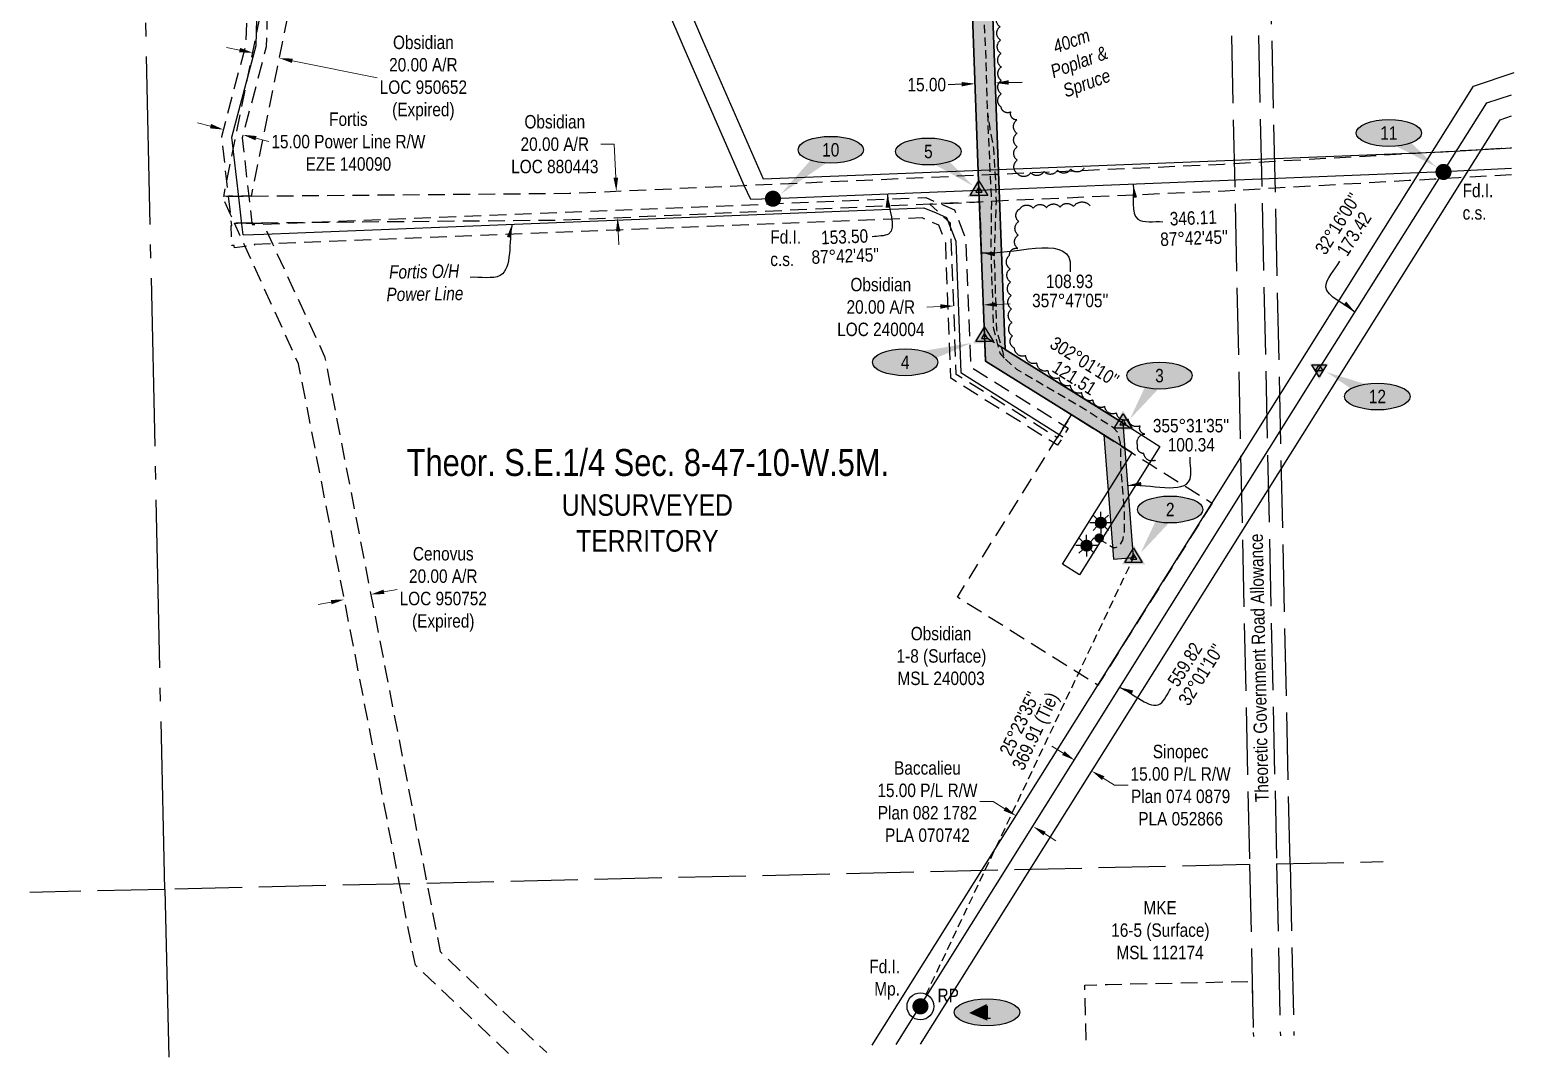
# Model space of a CAD drawing. Extents: x 604316 to 608264, y 5875125 to 5878789.
# Drawn here: x 605329 to 606434, y 5876907 to 5877675 of the extents above; entities that cross this region are included whole.
import ezdxf
from ezdxf.enums import TextEntityAlignment as Align

# ---------------------------------------------------------------- set-up
doc = ezdxf.new("R2010")
doc.units = 0
doc.header["$LTSCALE"] = 5
doc.header["$PDMODE"] = 34
doc.header["$PDSIZE"] = 0.03
for name, pattern in [('0', [1, 1, 0]), ('foc-ACCESSROAD', [3.75, 2.5, -1.25]), ('foc-FLOWLINE', [3.75, 2.5, -1.25]), ('foc-QUARTERLINE', [33, 25, -3, 2, -3]), ('foc-TIELINE', [1.875, 1.25, -0.625]), ('foc-UNSURVEYED', [12.5, 10, -2.5]), ('UG_PIPE', [1.875, 1.25, -0.625])]:
    doc.linetypes.add(name, pattern=pattern)
doc.layers.get('Defpoints').update_dxf_attribs({"color": 9})
for name, color, linetype in [('35', 37, 'Continuous'), ('AS-PIPE-UG', 44, 'UG_PIPE'), ('AS-POWER', 104, 'foc-POWER'), ('AS-SYMBOL', 7, 'Continuous'), ('C-AR', 13, 'foc-ACCESSROAD'), ('C-RW', 13, 'Continuous'), ('C-SYMBOL', 7, 'Continuous'), ('C-WS', 13, 'foc-ACCESSROAD'), ('C-WS-S', 8, 'Continuous'), ('F-AR', 190, 'foc-ACCESSROAD'), ('F-EZE', 190, 'foc-FLOWLINE'), ('F-RW', 190, 'Continuous'), ('F-WS', 190, 'foc-ACCESSROAD'), ('L-BD', 7, 'Continuous'), ('L-MON', 1, 'Continuous'), ('L-MON-T', 1, 'Continuous'), ('L-QSEC', 8, 'foc-QUARTERLINE'), ('L-ROAD-T', 7, 'Continuous'), ('L-TIE', 7, 'foc-TIELINE'), ('L-UNS-T', 3, 'Continuous'), ('L-USEC', 7, 'foc-UNSURVEYED'), ('P-ELEVATION', 7, 'Continuous'), ('P-PROPOSED', 10, 'Continuous'), ('P-PROPOSED-H', 21, 'Continuous'), ('P-STATION', 7, 'Continuous'), ('P-TXT', 4, 'Continuous'), ('T-BUSH', 110, '0'), ('T-BUSH-T', 110, 'Continuous')]:
    doc.layers.add(name, color=color, linetype=linetype)
for name, color, linetype, lineweight in [('C-AR-T', 13, 'Continuous', 9), ('C-RW-T', 13, 'Continuous', 9), ('C-WS-T', 13, 'Continuous', 9), ('F-EZE-T', 190, 'Continuous', 9), ('F-RW-T', 190, 'Continuous', 9), ('F-WS-T', 190, 'Continuous', 9)]:
    doc.layers.add(name, color=color, linetype=linetype, lineweight=lineweight)
doc.styles.add('175L', font='ARIALN.TTF', dxfattribs={"height": 20})
doc.styles.add('80', font='ARIALN.TTF', dxfattribs={"height": 10})
doc.styles.add('80CG', font='ARIALN.TTF', dxfattribs={"height": 10})
doc.styles.add('80L', font='ARIALN.TTF', dxfattribs={"height": 10})
doc.styles.add('80LS', font='ARIALNI.TTF', dxfattribs={"height": 10})
doc.styles.add('foc-LtypeFont', font='ARIALN.TTF', dxfattribs={"height": 7.35})
doc.linetypes.add('foc-POWER', pattern='A,6,-1,["P",foc-LtypeFont,S=0.2,R=0,X=-0.625,Y=-0.75],-1.24,4', length=12.24)
doc.dimstyles.new('Compass 5 000', dxfattribs={"dimscale": 5, "dimtxt": 9, "dimasz": 2, "dimexe": 0.2, "dimexo": 0.0625, "dimgap": 0.5, "dimtad": 0, "dimtih": 1, "dimtoh": 1, "dimzin": 0, "dimdsep": 46, "dimtxsty": '80CG', "dimcen": 0.1, "dimse1": 1, "dimse2": 1, "dimclrd": 256, "dimclrt": 256, "dimaunit": 1, "dimadec": 4, "dimazin": 0, "dimtfac": 0.06, "dimtofl": 0, "dimtmove": 0, "dimatfit": 1, "dimfxl": 0.2, "dimtolj": 1, "dimtzin": 0, "dimlwd": -1, "dimarcsym": 0})

# ---------------------------------------------------------------- blocks, each defined once
blk = doc.blocks.new('RISER')
h = blk.add_hatch(color=255)
h.dxf.hatch_style = 1
edge = h.paths.add_edge_path()
edge.add_arc((0, 0), 0.7, 0, 360)
blk.add_hatch(color=13).paths.add_polyline_path([(0.58, -0.15), (-0.58, -0.15, 0.774597)])
at = {"color": 13}
blk.add_line((-0.58, -0.15), (0.58, -0.15), dxfattribs=at)
blk.add_circle((0, 0), 0.6, dxfattribs=at)
blk = doc.blocks.new('fdia')
at = {"color": 255, "const_width": 1}
blk.add_lwpolyline([(-0.5, 0, 1), (0.5, 0, 1)], format="xyb", close=True, dxfattribs=at)
blk = doc.blocks.new('Fdiaa')
blk.add_blockref('fdia', (0, 0))
blk = doc.blocks.new('fdib')
at = {"color": 1, "const_width": 1.6}
blk.add_lwpolyline([(-0.4, 0, 1), (0.4, 0, 1)], format="xyb", close=True, dxfattribs=at)
at = {"color": 1}
blk.add_circle((0, 0), 0.8, dxfattribs=at)
blk = doc.blocks.new('Fdibb')
blk.add_blockref('fdib', (0, 0))
blk = doc.blocks.new('fdicc')
for name in ['Fdibb', 'Fdiaa']:
    blk.add_blockref(name, (0, 0))
blk = doc.blocks.new('FDI')
blk.add_blockref('fdicc', (0, 0))
blk = doc.blocks.new('*D562')
at = {"layer": 'C-AR-T', "transparency": 16777216}
for p, q in [((605485.1, 5877660), (605475.3, 5877662)), ((605524.3, 5877652.1), (605587.5, 5877639.3))]:
    blk.add_line(p, q, dxfattribs=at)
for points in [[(605485.4, 5877661.7), (605484.7, 5877658.4), (605494.9, 5877658.1)], [(605524.6, 5877653.7), (605524, 5877650.5), (605514.5, 5877654.1)]]:
    blk.add_solid(points, dxfattribs=at)
at = {"layer": 'Defpoints', "color": 0, "transparency": 16777216}
for p in [(605514.5, 5877654.1), (605492.1, 5877644.1), (605511.7, 5877640.2)]:
    blk.add_point(p, dxfattribs=at)
at = {"layer": 'C-AR-T', "transparency": 16777216, "insert": (605621.8, 5877639.3), "char_height": 10, "attachment_point": 5, "style": '80CG'}
blk.add_mtext('\\A1;Obsidian\\P20.00 A/R\\PLOC 950652\\P(Expired)', dxfattribs=at)
blk = doc.blocks.new('*D564')
at = {"layer": 'Defpoints', "color": 0, "transparency": 16777216}
for p in [(605481.8, 5877633.9), (605496.3, 5877630), (605487.6, 5877597)]:
    blk.add_point(p, dxfattribs=at)
at = {"layer": 'F-EZE-T', "transparency": 16777216}
for p, q in [((605463.4, 5877603.5), (605453.7, 5877606)), ((605497.2, 5877594.5), (605506.9, 5877591.9))]:
    blk.add_line(p, q, dxfattribs=at)
for points in [[(605463.8, 5877605.1), (605463, 5877601.8), (605473.1, 5877600.9)], [(605497.7, 5877596.1), (605496.8, 5877592.9), (605487.6, 5877597)]]:
    blk.add_solid(points, dxfattribs=at)
at = {"layer": 'F-EZE-T', "transparency": 16777216, "insert": (605566, 5877591.9), "char_height": 10, "attachment_point": 5, "style": '80CG'}
blk.add_mtext('\\A1;Fortis\\P15.00 Power Line R/W\\PEZE 140090', dxfattribs=at)
blk = doc.blocks.new('*D565')
at = {"layer": 'C-AR-T', "transparency": 16777216}
for p, q in [((606006.5, 5877469.2), (605996.5, 5877468.8)), ((606048.5, 5877470.8), (606058.5, 5877471.2))]:
    blk.add_line(p, q, dxfattribs=at)
for points in [[(606006.4, 5877470.9), (606006.5, 5877467.5), (606016.5, 5877469.6)], [(606048.5, 5877472.4), (606048.6, 5877469.1), (606038.6, 5877470.4)]]:
    blk.add_solid(points, dxfattribs=at)
at = {"layer": 'Defpoints', "color": 0, "transparency": 16777216}
for p in [(606016.4, 5877471.7), (606016.5, 5877469.6), (606038.5, 5877472.6)]:
    blk.add_point(p, dxfattribs=at)
at = {"layer": 'C-AR-T', "transparency": 16777216, "insert": (605962.2, 5877468.8), "char_height": 10, "attachment_point": 5, "style": '80CG'}
blk.add_mtext('\\A1;Obsidian\\P20.00 A/R\\PLOC 240004', dxfattribs=at)
blk = doc.blocks.new('*D566')
at = {"layer": 'C-AR-T', "transparency": 16777216}
for p, q in [((605763.9, 5877590), (605753.9, 5877590)), ((605765, 5877565.1), (605763.9, 5877590)), ((605766.8, 5877525.2), (605767.2, 5877515.2))]:
    blk.add_line(p, q, dxfattribs=at)
for points in [[(605766.7, 5877565.1), (605763.3, 5877565), (605765.4, 5877555.1)], [(605768.4, 5877525.2), (605765.1, 5877525.1), (605766.3, 5877535.1)]]:
    blk.add_solid(points, dxfattribs=at)
at = {"layer": 'Defpoints', "color": 0, "transparency": 16777216}
for p in [(605748.7, 5877554.3), (605765.4, 5877555.1), (605749.6, 5877534.4)]:
    blk.add_point(p, dxfattribs=at)
at = {"layer": 'C-AR-T', "transparency": 16777216, "insert": (605719.6, 5877590), "char_height": 10, "attachment_point": 5, "style": '80CG'}
blk.add_mtext('\\A1;Obsidian\\P20.00 A/R\\PLOC 880443', dxfattribs=at)
blk = doc.blocks.new('*D567')
at = {"layer": 'Defpoints', "color": 0, "transparency": 16777216}
for p in [(605564, 5877246.2), (605582.7, 5877254.9), (605583.6, 5877250)]:
    blk.add_point(p, dxfattribs=at)
at = {"layer": 'F-EZE-T', "transparency": 16777216}
for p, q in [((605592.5, 5877256.8), (605602.3, 5877258.7)), ((605553.2, 5877249.2), (605543.4, 5877247.3))]:
    blk.add_line(p, q, dxfattribs=at)
for points in [[(605592.2, 5877258.5), (605592.8, 5877255.2), (605582.7, 5877254.9)], [(605552.9, 5877250.8), (605553.5, 5877247.6), (605563, 5877251.1)]]:
    blk.add_solid(points, dxfattribs=at)
at = {"layer": 'F-EZE-T', "transparency": 16777216, "insert": (605636.6, 5877258.7), "char_height": 10, "attachment_point": 5, "style": '80CG'}
blk.add_mtext('\\A1;Cenovus\\P20.00 A/R\\PLOC 950752\\P(Expired)', dxfattribs=at)
blk = doc.blocks.new('GAS')
h = blk.add_hatch(color=255)
h.dxf.hatch_style = 1
edge = h.paths.add_edge_path()
edge.add_arc((0, 0), 0.9, 0, 360)
for p, q in [((-0.81, 0), (-1.62, 0)), ((-0.57, 0.57), (-1.14, 1.14)), ((0, 0.81), (0, 1.62)), ((0.57, 0.57), (1.14, 1.14)), ((1.62, 0), (0.81, 0)), ((-0.57, -0.57), (-1.14, -1.14)), ((0, -0.81), (0, -1.62)), ((1.14, -1.14), (0.57, -0.57))]:
    blk.add_line(p, q)
blk.add_circle((0, 0), 0.8)
blk = doc.blocks.new('*D568')
at = {"layer": 'Defpoints', "color": 0, "transparency": 16777216}
for p in [(606108.7, 5877135), (606119.2, 5877123.5), (606121.4, 5877127)]:
    blk.add_point(p, dxfattribs=at)
at = {"layer": 'F-RW-T', "transparency": 16777216}
for p, q in [((606098, 5877136.8), (606089.5, 5877142.1)), ((606127.7, 5877118.2), (606136.2, 5877112.9)), ((606136.2, 5877112.9), (606146.2, 5877112.9))]:
    blk.add_line(p, q, dxfattribs=at)
for points in [[(606098.9, 5877138.2), (606097.1, 5877135.4), (606106.5, 5877131.5)], [(606128.6, 5877119.6), (606126.8, 5877116.8), (606119.2, 5877123.5)]]:
    blk.add_solid(points, dxfattribs=at)
at = {"layer": 'F-RW-T', "transparency": 16777216, "insert": (606185.3, 5877112.9), "char_height": 10, "attachment_point": 5, "style": '80CG'}
blk.add_mtext('\\A1;Sinopec\\P15.00 P/L R/W\\PPlan 074 0879\\PPLA 052866', dxfattribs=at)
blk = doc.blocks.new('*D569')
at = {"layer": 'Defpoints', "color": 0, "transparency": 16777216}
for p in [(606062.7, 5877089.9), (606062.9, 5877090.1), (606075.4, 5877081.9)]:
    blk.add_point(p, dxfattribs=at)
at = {"layer": 'F-RW-T', "transparency": 16777216}
for p, q in [((606045.9, 5877100.7), (606035.9, 5877100.7)), ((606054.4, 5877095.4), (606045.9, 5877100.7)), ((606084.1, 5877076.9), (606092.5, 5877071.6))]:
    blk.add_line(p, q, dxfattribs=at)
for points in [[(606055.3, 5877096.9), (606053.5, 5877094), (606062.9, 5877090.1)], [(606084.9, 5877078.3), (606083.2, 5877075.5), (606075.6, 5877082.2)]]:
    blk.add_solid(points, dxfattribs=at)
at = {"layer": 'F-RW-T', "transparency": 16777216, "insert": (605996.9, 5877100.7), "char_height": 10, "attachment_point": 5, "style": '80CG'}
blk.add_mtext('\\A1;Baccalieu\\P15.00 P/L R/W\\PPlan 082 1782\\PPLA 070742', dxfattribs=at)
blk = doc.blocks.new('*D570')
at = {"layer": 'C-RW-T', "transparency": 16777216}
for p, q in [((606019.3, 5877716.5), (606009.3, 5877716.1)), ((606054.3, 5877717.7), (606064.3, 5877718))]:
    blk.add_line(p, q, dxfattribs=at)
for points in [[(606019.3, 5877718.1), (606019.4, 5877714.8), (606029.3, 5877716.8)], [(606054.2, 5877719.4), (606054.3, 5877716), (606044.3, 5877717.3)]]:
    blk.add_solid(points, dxfattribs=at)
at = {"layer": 'Defpoints', "color": 0, "transparency": 16777216}
for p in [(606027, 5877782.3), (606042, 5877782.8), (606029.3, 5877716.8)]:
    blk.add_point(p, dxfattribs=at)
at = {"layer": 'C-RW-T', "transparency": 16777216, "insert": (606134.2, 5877718), "char_height": 10, "attachment_point": 5, "style": '80CG'}
blk.add_mtext('\\A1;Obsidian\\P15.00 P/L R/W\\PPLA 131623\\P(Expired, To be Cancelled)', dxfattribs=at)
blk = doc.blocks.new('*U582')
at = {"layer": '35', "color": 3}
blk.add_circle((0, 0), 10, dxfattribs=at)
at = {"layer": '35', "color": 3, "style": '80'}
blk.add_attdef('RP_001', (12.7, 3.1), '', height=10, dxfattribs=at)
blk = doc.blocks.new('*D593')
at = {"layer": 'Defpoints', "color": 0, "transparency": 16777216}
for p in [(606032.2, 5877639.4), (606032.4, 5877635), (606047.2, 5877639.9)]:
    blk.add_point(p, dxfattribs=at)
at = {"layer": 'P-TXT', "transparency": 16777216}
for p, q in [((606022.4, 5877634.7), (606012.4, 5877634.3)), ((606057.3, 5877636), (606067.3, 5877636.3))]:
    blk.add_line(p, q, dxfattribs=at)
for points in [[(606022.3, 5877636.3), (606022.4, 5877633), (606032.4, 5877635)], [(606057.3, 5877637.6), (606057.4, 5877634.3), (606047.3, 5877635.6)]]:
    blk.add_solid(points, dxfattribs=at)
at = {"layer": 'P-TXT', "transparency": 16777216, "insert": (605996.4, 5877634.3), "char_height": 10, "attachment_point": 5, "style": '80CG'}
blk.add_mtext('\\A1;15.00', dxfattribs=at)
blk = doc.blocks.new('TRIA')
blk.add_hatch(color=255).paths.add_polyline_path([(-0.04, 1.52), (-1.47, -0.87), (1.39, -0.87)])
blk = doc.blocks.new('Hybrid_EC')
at = {"color": 251}
for points in [[(-1.3, -0.74), (0, 1.42), (1.3, -0.74)], [(0.47, -0.26), (0, 0.53), (-0.47, -0.26)]]:
    blk.add_lwpolyline(points, close=True, dxfattribs=at)
at = {"layer": 'Defpoints'}
blk.add_circle((0, 0), 0.05, dxfattribs=at)
at = {"xscale": 1.2, "yscale": 1.2, "zscale": 1.2}
blk.add_blockref('TRIA', (0.05, 0.06), dxfattribs=at)
blk = doc.blocks.new('*U603')
at = {"layer": 'P-ELEVATION'}
h = blk.add_hatch(color=111, dxfattribs=at)
h.dxf.hatch_style = 1
edge = h.paths.add_edge_path()
edge.add_ellipse((0, 0), major_axis=(-24.4, 0), ratio=0.410256, start_angle=0, end_angle=360)
at = {"layer": 'P-ELEVATION', "color": 7, "flags": 128}
blk.add_lwpolyline([(0, 0, 12.5, 0, 0), (-13.4, -0.5, 0, 0, 0)], format="xyseb", dxfattribs=at)
at = {"layer": 'P-ELEVATION', "color": 7}
blk.add_ellipse((0, 0), major_axis=(-24.4, 0), ratio=0.410256, dxfattribs=at)
at = {"layer": 'P-ELEVATION', "style": '80'}
blk.add_attdef('ELEVATION', text='', height=10, dxfattribs=at).set_placement((0, 0), align=Align.MIDDLE_CENTER)
blk = doc.blocks.new('*U604')
at = {"layer": 'P-ELEVATION'}
h = blk.add_hatch(color=111, dxfattribs=at)
h.dxf.hatch_style = 1
edge = h.paths.add_edge_path()
edge.add_ellipse((0, 0), major_axis=(-24.4, 0), ratio=0.410256, start_angle=0, end_angle=360)
at = {"layer": 'P-ELEVATION', "color": 7, "flags": 128}
blk.add_lwpolyline([(0, 0, 12.5, 0, 0), (-22, -32.4, 0, 0, 0)], format="xyseb", dxfattribs=at)
at = {"layer": 'P-ELEVATION', "color": 7}
blk.add_ellipse((0, 0), major_axis=(-24.4, 0), ratio=0.410256, dxfattribs=at)
at = {"layer": 'P-ELEVATION', "style": '80'}
blk.add_attdef('ELEVATION', text='', height=10, dxfattribs=at).set_placement((0, 0), align=Align.MIDDLE_CENTER)
blk = doc.blocks.new('*U605')
at = {"layer": 'P-ELEVATION'}
h = blk.add_hatch(color=111, dxfattribs=at)
h.dxf.hatch_style = 1
edge = h.paths.add_edge_path()
edge.add_ellipse((0, 0), major_axis=(-24.4, 0), ratio=0.410256, start_angle=0, end_angle=360)
at = {"layer": 'P-ELEVATION', "color": 7, "flags": 128}
blk.add_lwpolyline([(0, 0, 12.5, 0, 0), (49.4, 14.4, 0, 0, 0)], format="xyseb", dxfattribs=at)
at = {"layer": 'P-ELEVATION', "color": 7}
blk.add_ellipse((0, 0), major_axis=(-24.4, 0), ratio=0.410256, dxfattribs=at)
at = {"layer": 'P-ELEVATION', "style": '80'}
blk.add_attdef('ELEVATION', text='', height=10, dxfattribs=at).set_placement((0, 0), align=Align.MIDDLE_CENTER)
blk = doc.blocks.new('*U606')
at = {"layer": 'P-ELEVATION'}
h = blk.add_hatch(color=111, dxfattribs=at)
h.dxf.hatch_style = 1
edge = h.paths.add_edge_path()
edge.add_ellipse((0, 0), major_axis=(-24.4, 0), ratio=0.410256, start_angle=0, end_angle=360)
at = {"layer": 'P-ELEVATION', "color": 7, "flags": 128}
blk.add_lwpolyline([(0, 0, 12.5, 0, 0), (33.1, -25.6, 0, 0, 0)], format="xyseb", dxfattribs=at)
at = {"layer": 'P-ELEVATION', "color": 7}
blk.add_ellipse((0, 0), major_axis=(-24.4, 0), ratio=0.410256, dxfattribs=at)
at = {"layer": 'P-ELEVATION', "style": '80'}
blk.add_attdef('ELEVATION', text='', height=10, dxfattribs=at).set_placement((0, 0), align=Align.MIDDLE_CENTER)
blk = doc.blocks.new('*U607')
at = {"layer": 'P-ELEVATION'}
h = blk.add_hatch(color=111, dxfattribs=at)
h.dxf.hatch_style = 1
edge = h.paths.add_edge_path()
edge.add_ellipse((0, 0), major_axis=(-24.4, 0), ratio=0.410256, start_angle=0, end_angle=360)
at = {"layer": 'P-ELEVATION', "color": 7, "flags": 128}
blk.add_lwpolyline([(0, 0, 12.5, 0, 0), (-37.4, -33.1, 0, 0, 0)], format="xyseb", dxfattribs=at)
at = {"layer": 'P-ELEVATION', "color": 7}
blk.add_ellipse((0, 0), major_axis=(-24.4, 0), ratio=0.410256, dxfattribs=at)
at = {"layer": 'P-ELEVATION', "style": '80'}
blk.add_attdef('ELEVATION', text='', height=10, dxfattribs=at).set_placement((0, 0), align=Align.MIDDLE_CENTER)
blk = doc.blocks.new('*U608')
at = {"layer": 'P-ELEVATION'}
h = blk.add_hatch(color=111, dxfattribs=at)
h.dxf.hatch_style = 1
edge = h.paths.add_edge_path()
edge.add_ellipse((0, 0), major_axis=(-24.4, 0), ratio=0.410256, start_angle=0, end_angle=360)
at = {"layer": 'P-ELEVATION', "color": 7, "flags": 128}
blk.add_lwpolyline([(0, 0, 12.5, 0, 0), (35.4, -25.3, 0, 0, 0)], format="xyseb", dxfattribs=at)
at = {"layer": 'P-ELEVATION', "color": 7}
blk.add_ellipse((0, 0), major_axis=(-24.4, 0), ratio=0.410256, dxfattribs=at)
at = {"layer": 'P-ELEVATION', "style": '80'}
blk.add_attdef('ELEVATION', text='', height=10, dxfattribs=at).set_placement((0, 0), align=Align.MIDDLE_CENTER)
blk = doc.blocks.new('*U628')
at = {"layer": 'P-ELEVATION'}
h = blk.add_hatch(color=111, dxfattribs=at)
h.dxf.hatch_style = 1
edge = h.paths.add_edge_path()
edge.add_ellipse((0, 0), major_axis=(-24.4, 0), ratio=0.410256, start_angle=0, end_angle=360)
at = {"layer": 'P-ELEVATION', "color": 7, "flags": 128}
blk.add_lwpolyline([(0, 0, 12.5, 0, 0), (-37.9, 18.2, 0, 0, 0)], format="xyseb", dxfattribs=at)
at = {"layer": 'P-ELEVATION', "color": 7}
blk.add_ellipse((0, 0), major_axis=(-24.4, 0), ratio=0.410256, dxfattribs=at)
at = {"layer": 'P-ELEVATION', "style": '80'}
blk.add_attdef('ELEVATION', text='', height=10, dxfattribs=at).set_placement((0, 0), align=Align.MIDDLE_CENTER)
blk = doc.blocks.new('Hybrid_RC')
at = {"color": 4}
for points in [[(1.08, 0.6), (0, -1.2), (-1.08, 0.6)], [(0, 0.6), (0.54, -0.3), (-0.54, -0.3)]]:
    blk.add_lwpolyline(points, close=True, dxfattribs=at)
at = {"rotation": 180}
blk.add_blockref('TRIA', (-0.04, -0.07), dxfattribs=at)

msp = doc.modelspace()

# ---------------------------------------------------------------- hatches: boundary and pattern name
at = {"layer": 'P-PROPOSED-H'}
h = msp.add_hatch(color=256, dxfattribs=at)
h.dxf.hatch_style = 1
h.paths.add_polyline_path([(606013.407, 5878152.462), (606015.259, 5878103.838), (606035.26, 5877555.556), (606040.17, 5877428.628), (606128.091, 5877373.648), (606135.324, 5877281.191), (606150.272, 5877282.36), (606142.449, 5877382.353), (606054.846, 5877437.135), (606050.243, 5877556.119), (606030.251, 5878104.154), (606028.39, 5878153.033)])

# ---------------------------------------------------------------- linework, layer by layer
at = {"layer": 'AS-PIPE-UG', "flags": 128}
for points in [[(606054.176, 5877430.759), (606051.014, 5877434.533), (606046.233, 5877452.375), (606044.315, 5877509.497), (606044.704, 5877546.565), (606041.562, 5877617.618), (606040.331, 5877659.507), (606036.361, 5877743.223), (606033.965, 5877821.187), (606030.728, 5877908.929), (606029.302, 5877946.47), (606026.857, 5878027.772), (606026.612, 5878066.748), (606026.429, 5878089.833), (606025.812, 5878098.418), (606023.938, 5878113.257), (606020.494, 5878124.828)], [(606124.427, 5877296.121), (606135.16, 5877289.892), (606136.792, 5877289.759), (606139.915, 5877291.295), (606142.292, 5877295.263), (606143.566, 5877301.351), (606143.655, 5877314.414), (606141.905, 5877336.403), (606140.874, 5877352.273), (606140.669, 5877367.48), (606138.612, 5877375.359), (606135.367, 5877378.811), (606114.582, 5877392.347), (606080.192, 5877412.386), (606063.536, 5877422.252), (606054.176, 5877430.759), (606053.176, 5877434.886), (606048.484, 5877451.88), (606046.79, 5877508.702), (606048.257, 5877547.508), (606047.923, 5877560.004), (606046.329, 5877586.776), (606043.472, 5877601.59), (606041.995, 5877612.22)]]:
    msp.add_lwpolyline(points, dxfattribs=at)
at = {"layer": 'AS-POWER', "flags": 128}
for points in [[(605487.632, 5877522.454), (605486.727, 5877530.405), (605484.437, 5877550.504), (605479.336, 5877595.266), (605497.438, 5877663.582), (605499.162, 5877732.979), (605486.153, 5877821.953), (605481.997, 5877839.604), (605465.448, 5877909.887), (605455.06, 5877999.589), (605455.869, 5878092.796), (605458.354, 5878182.99), (605458.457, 5878186.726)], [(605487.632, 5877522.454), (605502.995, 5877523.067), (605528.099, 5877524.067), (605994.271, 5877542.673), (606003.309, 5877538.838), (606011.187, 5877535.496), (606017.958, 5877517.834), (606021.632, 5877420.063), (606094.941, 5877374.038), (606097.761, 5877372.267)]]:
    msp.add_lwpolyline(points, dxfattribs=at)
at = {"layer": 'C-AR', "flags": 128}
for points in [[(605520.751, 5877685.072), (605493.732, 5877551.37), (605491.886, 5877551.353), (605476.811, 5877551.217), (605473.28, 5877551.184), (605475.54, 5877562.369), (605500.544, 5877686.101), (605488.688, 5877807.033), (605480.319, 5877841.117), (605452.96, 5877952.548), (605452.75, 5877953.72), (605459.495, 5878198.525), (605461.351, 5878199.487), (605465.07, 5878201.415), (605466.334, 5878202.074), (605471.665, 5878204.896), (605473.071, 5878205.645), (605478.232, 5878208.427), (605479.812, 5878209.286), (605479.616, 5878202.258), (605479.179, 5878186.552), (605476.904, 5878104.84), (605476.791, 5878100.754), (605476.373, 5878085.747), (605476.102, 5878076.012), (605472.755, 5877955.846), (605500.809, 5877841.585), (605508.464, 5877810.41), (605520.751, 5877685.072)], [(606098.927, 5877380.387), (606093.404, 5877371.556), (606018.383, 5877418.594), (606014.181, 5877531.175), (605998.729, 5877545.408), (606006.237, 5877545.74), (606035.589, 5877547.039), (606040.17, 5877428.628), (606104.096, 5877388.653), (606098.927, 5877380.387)]]:
    msp.add_lwpolyline(points, close=True, dxfattribs=at)
msp.add_lwpolyline([(606431.608, 5877567.279), (606392.28, 5877565.036), (606373.873, 5877563.986), (606355.49, 5877562.938), (606255.73, 5877557.249), (606225.599, 5877555.531), (606218.336, 5877555.117), (606048.789, 5877547.623), (606033.603, 5877546.951), (606006.237, 5877545.74), (605998.729, 5877545.408), (605726.054, 5877533.357), (605527.797, 5877531.558), (605502.34, 5877531.327), (605494.176, 5877531.254), (605481.326, 5877531.137), (605478.356, 5877537.652), (605472.945, 5877549.526), (605473.28, 5877551.184), (605476.811, 5877551.217), (605491.886, 5877551.353), (605493.732, 5877551.37), (605730.602, 5877553.519), (605860.521, 5877559.309), (606032.895, 5877566.992), (606048.078, 5877567.668), (606217.315, 5877575.211), (606225.156, 5877575.658), (606255.287, 5877577.376), (606368.704, 5877583.845), (606387.092, 5877584.894), (606405.493, 5877585.944), (606423.949, 5877586.997), (606431.583, 5877587.447)], dxfattribs=at)
at = {"layer": 'C-RW'}
msp.add_lwpolyline([(606161.929, 5877352.273), (606110.034, 5877269.545), (606097.327, 5877277.515), (606149.177, 5877360.191), (606128.091, 5877373.648), (606040.17, 5877428.628), (606035.26, 5877555.556), (606015.259, 5878103.838), (606013.407, 5878152.462), (606028.39, 5878153.033), (606030.251, 5878104.154), (606050.243, 5877556.119), (606054.846, 5877437.135), (606142.449, 5877382.353), (606169.85, 5877364.901), (606161.929, 5877352.273)], close=True, dxfattribs=at)
at = {"layer": 'C-RW', "flags": 128}
for points in [[(606431.603, 5877571.879), (606380.948, 5877569.361), (606035.26, 5877555.556), (605881.951, 5877549.433), (605865.528, 5877548.777), (605860.521, 5877559.309), (605815.772, 5877661.432), (605736.34, 5877846.97)], [(605752.491, 5877847.339), (605829.531, 5877667.392), (605874.744, 5877564.151), (606380.35, 5877584.343), (606431.583, 5877587.417)]]:
    msp.add_lwpolyline(points, dxfattribs=at)
at = {"layer": 'C-WS', "flags": 128}
msp.add_lwpolyline([(606208.813, 5877322.949), (606123.779, 5877187.275), (606019.164, 5877252.843), (606090.977, 5877367.675), (606093.404, 5877371.556), (606098.927, 5877380.387), (606104.096, 5877388.653), (606149.181, 5877360.207), (606161.929, 5877352.273), (606208.813, 5877322.949)], close=True, dxfattribs=at)
at = {"layer": 'F-AR', "flags": 128}
msp.add_lwpolyline([(605685.192, 5876913.215), (605615.832, 5876979.019), (605604.116, 5877039.398), (605529.004, 5877426.528), (605489.183, 5877513.898), (605481.326, 5877531.137), (605494.176, 5877531.254), (605502.34, 5877531.327), (605502.696, 5877530.557), (605509.522, 5877515.822), (605548.305, 5877432.106), (605624.41, 5877039.862), (605634.255, 5876989.124), (605713.581, 5876913.865)], dxfattribs=at)
at = {"layer": 'F-EZE', "flags": 128}
msp.add_lwpolyline([(605465.849, 5878182.784), (605463.58, 5878100.464), (605476.791, 5878100.754), (605480.878, 5878100.844), (605625.122, 5878104.013), (605641.315, 5878104.369), (605643.011, 5878104.407), (606013.62, 5878112.548), (606028.712, 5878112.88), (606038.67, 5878113.099), (606038.82, 5878106.285), (606038.999, 5878098.11), (606029.255, 5878097.895), (606014.149, 5878097.562), (605647.772, 5878089.506), (605631.579, 5878089.15), (605476.373, 5878085.747), (605463.163, 5878085.457), (605463.147, 5878084.868), (605462.56, 5877999.996), (605472.845, 5877911.182), (605489.294, 5877841.322), (605493.524, 5877823.357), (605506.672, 5877733.431), (605504.91, 5877662.514), (605486.945, 5877594.712), (605491.886, 5877551.353), (605494.176, 5877531.254), (605494.293, 5877530.222), (605502.696, 5877530.557), (605527.801, 5877531.558), (605995.652, 5877550.231), (606006.237, 5877545.74), (606017.047, 5877541.153), (606025.403, 5877519.358), (606028.975, 5877424.305), (606098.927, 5877380.387), (606101.747, 5877378.616), (606093.776, 5877365.918), (606090.977, 5877367.675), (606014.289, 5877415.821), (606010.513, 5877516.312), (606005.327, 5877529.839), (605992.891, 5877535.115), (605509.522, 5877515.822), (605495.996, 5877515.284), (605496.064, 5877514.681), (605489.183, 5877513.898), (605481.167, 5877512.985), (605480.973, 5877514.685), (605479.28, 5877514.617), (605478.681, 5877529.598), (605479.271, 5877529.622), (605478.356, 5877537.652), (605476.811, 5877551.217), (605475.54, 5877562.369), (605471.728, 5877595.821), (605489.965, 5877664.649), (605491.651, 5877732.525), (605478.781, 5877820.55), (605473.972, 5877840.972), (605458.051, 5877908.592), (605452.961, 5877952.547), (605452.798, 5877953.734), (605447.56, 5877999.182), (605448.155, 5878085.128), (605447.304, 5878085.109), (605446.974, 5878100.098), (605448.572, 5878100.134), (605450.748, 5878178.393), (605451.191, 5878194.328), (605451.792, 5878194.632), (605456.277, 5878196.907), (605458.443, 5878198.008), (605459.493, 5878198.538), (605461.349, 5878199.495), (605465.07, 5878201.415), (605466.358, 5878202.082), (605466.279, 5878198.487), (605465.849, 5878182.784)], close=True, dxfattribs=at)
at = {"layer": 'F-RW'}
for points in [[(605955.896, 5876919.415), (606403.33, 5877633.305), (606433.621, 5877643.377)], [(605973.614, 5876919.821), (606288.404, 5877422.782), (606413.18, 5877620.788), (606431.535, 5877626.807)], [(605991.802, 5876920.237), (606423.001, 5877608.224), (606431.554, 5877611.029)]]:
    msp.add_lwpolyline(points, dxfattribs=at)
at = {"layer": 'F-WS', "flags": 128}
msp.add_lwpolyline([(606114.946, 5876923.058), (606114.035, 5876964.204), (606130.916, 5876964.616), (606238.559, 5876966.944), (606239.463, 5876925.91)], dxfattribs=at)
at = {"layer": 'L-QSEC'}
for q in [(605412.628, 5877799.564), (605432.425, 5876907.425)]:
    msp.add_line((605429.31, 5877035.406), q, dxfattribs=at)
at = {"layer": 'L-TIE'}
for p, q in [((606054.846, 5877437.135), (606039.469, 5877446.75)), ((605991.711, 5876948.326), (606150.272, 5877282.36))]:
    msp.add_line(p, q, dxfattribs=at)
at = {"layer": 'L-USEC'}
for p, q in [((606218.937, 5877858.039), (606236.645, 5877053.898)), ((606239.044, 5877858.482), (606256.751, 5877054.341)), ((606266.8, 5877054.551), (606249.093, 5877858.696)), ((606236.645, 5877053.898), (605429.31, 5877035.406)), ((606236.645, 5877053.898), (606239.463, 5876925.91)), ((606256.751, 5877054.333), (606336.045, 5877056.051)), ((606256.751, 5877054.341), (606259.569, 5876926.371)), ((606266.8, 5877054.551), (606269.618, 5876926.601)), ((605429.31, 5877035.406), (605328.849, 5877033.105))]:
    msp.add_line(p, q, dxfattribs=at)
at = {"layer": 'P-PROPOSED'}
msp.add_lwpolyline([(606013.407, 5878152.462), (606015.259, 5878103.838), (606035.26, 5877555.556), (606040.17, 5877428.628), (606128.091, 5877373.648), (606135.324, 5877281.191), (606150.272, 5877282.36), (606142.449, 5877382.353), (606054.846, 5877437.135), (606050.243, 5877556.119), (606030.251, 5878104.154), (606028.39, 5878153.033)], close=True, dxfattribs=at)
at = {"layer": 'T-BUSH', "flags": 128}
for points in [[(606113.546, 5877572.399, -0.52056705), (606103.59, 5877571.512, -0.52056705), (606093.633, 5877570.626, -0.52056705), (606083.677, 5877569.739, -0.52056705), (606073.721, 5877568.852, -0.52056705), (606063.896, 5877568.112, -0.52056705), (606063.795, 5877578.107, -0.52056705), (606063.694, 5877588.102, -0.52056705), (606063.592, 5877598.097, -0.52056705), (606063.491, 5877608.093, -0.52056705), (606058.932, 5877613.995, -0.52056705), (606051.819, 5877617.517, -0.52056705), (606051.859, 5877627.512, -0.52056705), (606051.899, 5877637.508, -0.52056705), (606051.939, 5877647.504, -0.52056705), (606051.645, 5877657.494, -0.52056705), (606051.293, 5877667.484, -0.52056705), (606050.94, 5877677.473, -0.52056705), (606050.588, 5877687.463, -0.52056705), (606050.235, 5877697.452, -0.52056705), (606049.883, 5877707.442, -0.52056705), (606049.53, 5877717.431, -0.52056705), (606049.177, 5877727.421, -0.52056705), (606048.825, 5877737.41, -0.52056705), (606048.451, 5877747.399, -0.52056705), (606048.044, 5877757.387, -0.52056705), (606047.638, 5877767.374, -0.52056705), (606047.231, 5877777.362, -0.52056705), (606046.824, 5877787.349, -0.52056705), (606046.418, 5877797.337, -0.52056705), (606046.011, 5877807.324, -0.52056705), (606045.605, 5877817.312, -0.52056705), (606045.139, 5877827.296, -0.52056705), (606044.557, 5877837.275, -0.52056705), (606043.975, 5877847.254, -0.52056705), (606043.393, 5877857.233, -0.52056705), (606042.811, 5877867.211, -0.52056705), (606042.229, 5877877.19, -0.52056705), (606041.647, 5877887.169, -0.52056705), (606041.065, 5877897.148, -0.52056705), (606040.483, 5877907.127, -0.52056705), (606040.061, 5877917.11, -0.52056705), (606040.069, 5877927.106, -0.52056705), (606040.077, 5877937.102, -0.52056705), (606039.955, 5877947.095, -0.52056705), (606039.541, 5877957.082, -0.52056705), (606039.127, 5877967.069, -0.52056705), (606038.713, 5877977.056, -0.52056705), (606038.299, 5877987.044, -0.52056705), (606037.885, 5877997.031, -0.52056705), (606037.471, 5878007.018, -0.52056705), (606037.056, 5878017.005, -0.52056705), (606036.646, 5878026.992, -0.52056705), (606036.461, 5878036.986, -0.52056705), (606036.276, 5878046.98, -0.52056705), (606043.589, 5878049.603, -0.52056705), (606046.476, 5878056.427, -0.52056705), (606046.074, 5878066.414, -0.52056705), (606045.672, 5878076.402, -0.52056705), (606049.975, 5878081.925, -0.52056705), (606059.97, 5878082.049, -0.52056705), (606069.965, 5878082.172, -0.52056705), (606084.68, 5878082.353, -0.52056705)], [(606166.649, 5877354.81, -0.52056705), (606157.979, 5877359.785, -0.52056705), (606153.41, 5877365.787, -0.52056705), (606158.709, 5877374.263, -0.52056705), (606155.209, 5877380.421, -0.52056705), (606146.422, 5877385.186, -0.52056705), (606137.635, 5877389.95, -0.52056705), (606128.848, 5877394.715, -0.52056705), (606120.084, 5877399.518, -0.52056705), (606111.748, 5877405.034, -0.52056705), (606103.412, 5877410.55, -0.52056705), (606095.076, 5877416.066, -0.52056705), (606086.74, 5877421.582, -0.52056705), (606078.404, 5877427.098, -0.52056705), (606070.067, 5877432.613, -0.52056705), (606061.731, 5877438.129, -0.52056705), (606060.118, 5877447.38, -0.52056705), (606059.837, 5877457.372, -0.52056705), (606059.556, 5877467.364, -0.52056705), (606059.207, 5877477.354, -0.52056705), (606058.812, 5877487.342, -0.52056705), (606058.417, 5877497.33, -0.52056705), (606058.022, 5877507.318, -0.52056705), (606064.131, 5877512.397, -0.52056705), (606064.48, 5877522.387, -0.52056705), (606064.83, 5877532.376, -0.52056705), (606065.636, 5877541.911, -0.52056705), (606075.624, 5877542.316, -0.52056705), (606085.612, 5877542.721, -0.52056705), (606095.599, 5877543.125, -0.52056705), (606105.587, 5877543.53, -0.52056705), (606118.055, 5877544.035, -0.52056705)]]:
    msp.add_lwpolyline(points, format="xyb", dxfattribs=at)

# ---------------------------------------------------------------- block references
at = {"xscale": 0.99957684, "yscale": 0.99957684, "zscale": 0.99957684}
msp.add_blockref('*U582', (605991.711, 5876948.326), dxfattribs=at).add_auto_attribs({'RP_001': 'RP'})
at = {"layer": 'AS-SYMBOL', "xscale": 4.999999999999976, "yscale": 4.999999999999976, "zscale": 4.999999999999976}
msp.add_blockref('RISER', (606124.752, 5877296.839), dxfattribs=at)
at = {"layer": 'C-WS-S', "xscale": 4.997884199999978, "yscale": 4.997884199999978, "zscale": 4.997884199999978}
for p in [(606125.898, 5877308.25), (606115.342, 5877291.224)]:
    msp.add_blockref('GAS', p, dxfattribs=at)
at = {"layer": 'L-MON'}
for name, p, xscale, yscale, zscale in [('Hybrid_EC', (606035.26, 5877555.556), 4.999999999999987, 4.999999999999987, 4.999999999999987), ('FDI', (606380.948, 5877569.361), 4.999999999999976, 4.999999999999976, 4.999999999999976), ('FDI', (605881.951, 5877549.433), 4.999999999999976, 4.999999999999976, 4.999999999999976), ('Hybrid_EC', (606039.469, 5877446.75), 4.999999999999987, 4.999999999999987, 4.999999999999987), ('Hybrid_EC', (606142.449, 5877382.353), 4.999999999999987, 4.999999999999987, 4.999999999999987), ('Hybrid_EC', (606150.272, 5877282.36), 4.999999999999987, 4.999999999999987, 4.999999999999987), ('FDI', (605991.711, 5876948.326), 4.999999999999976, 4.999999999999976, 4.999999999999976)]:
    msp.add_blockref(name, p, dxfattribs=dict(at, xscale=xscale, yscale=yscale, zscale=zscale))
at = {"layer": 'L-MON', "color": 6, "xscale": 4.997884199999994, "yscale": 4.997884199999994, "zscale": 4.997884199999994}
msp.add_blockref('Hybrid_RC', (606288.404, 5877422.782), dxfattribs=at)
at = {"layer": 'P-STATION', "xscale": 0.9995410247113539, "yscale": 0.9995410247113539, "zscale": 0.9995410247113539}
for name, p, values in [('*U608', (606340.276, 5877598.342), {'ELEVATION': '11'}), ('*U607', (605924.974, 5877585.841), {'ELEVATION': '10'}), ('*U606', (605997.608, 5877584.582), {'ELEVATION': '5'}), ('*U605', (605980.33, 5877427.714), {'ELEVATION': '4'}), ('*U604', (606169.576, 5877417.781), {'ELEVATION': '3'}), ('*U628', (606331.763, 5877402.22), {'ELEVATION': '12'}), ('*U604', (606177.561, 5877318.128), {'ELEVATION': '2'}), ('*U603', (606041.26, 5876943.915), {'ELEVATION': '1'})]:
    msp.add_blockref(name, p, dxfattribs=at).add_auto_attribs(values)

# ---------------------------------------------------------------- texts
at = {"layer": 'AS-POWER', "insert": (605593.645, 5877499.796), "char_height": 9.9958, "attachment_point": 1, "rotation": 0.889691, "style": '80L'}
msp.add_mtext_dynamic_manual_height_columns('\\pi2.5523;{\\fArial Narrow|b0|i1|c0|p34;Fortis O/H \\P\\pi0.32613;Power Line}', width=57.09513, gutter_width=49.979, heights=[0], dxfattribs=at)
at = {"layer": 'C-SYMBOL', "color": 3, "style": '175L'}
msp.add_text('Theor. S.E.1/4 Sec. 8-47-10-W.5M.', height=19.99154, dxfattribs=at).set_placement((605788.871, 5877337.121), align=Align.BOTTOM_CENTER)
at = {"layer": 'C-WS-T', "insert": (605973.268, 5877230.78), "char_height": 9.99157, "attachment_point": 1, "style": '80L'}
msp.add_mtext_dynamic_manual_height_columns('\\pi11.214;Obsidian\\P\\pi0.67737;1-8 (Surface)\\P\\pi1.3555;MSL 240003', width=66.225, gutter_width=49.979, heights=[0], dxfattribs=at)
at = {"layer": 'L-BD', "style": '80L'}
for s, height, rotation, p in [("32°16'00''", 9.9958, 57.9224, (606302.26, 5877530.889)), ('346.11', 9.9958, 2.287, (606194.725, 5877535.159)), ('173.42', 9.9958, 57.9224, (606314.329, 5877523.324)), ('153.50', 9.9958, 2.287, (605935.256, 5877521.134)), ("87°42'45''", 9.9958, 2.287, (606195.323, 5877520.177)), ("87°42'45''", 9.9958, 2.287, (605935.824, 5877506.901)), ("302°01'10''", 9.99577, 327.9809, (606113.863, 5877428.229)), ('121.51', 9.9958, 327.9809, (606106.311, 5877416.152)), ('559.82', 9.9958, 57.9809, (606188.466, 5877202.794)), ("32°01'10''", 9.9958, 57.9809, (606200.543, 5877195.241)), ("25°23'35''", 9.9958, 64.6071, (606065.346, 5877158.811)), ('369.91 (Tie)', 9.99577, 64.6071, (606078.214, 5877152.703))]:
    msp.add_text(s, height=height, rotation=rotation, dxfattribs=at).set_placement(p, align=Align.MIDDLE)
for s, height, p in [('108.93', 9.9958, (606102.63, 5877487.924)), ("357°47'05''", 9.99577, (606103.181, 5877473.691)), ("355°31'35''", 9.99577, (606193.042, 5877380.551)), ('100.34', 9.9958, (606193.252, 5877366.308))]:
    msp.add_text(s, height=height, dxfattribs=at).set_placement(p, align=Align.MIDDLE)
at = {"layer": 'L-MON-T', "attachment_point": 1, "style": '80L'}
for s, insert, char_height in [('Fd.I.\\Pc.s.', (606395.134, 5877560.548), 9.9923), ('Fd.I.\\Pc.s.', (605879.954, 5877525.991), 9.9923), ('\\pi1.0703;Fd.I.\\P\\pi4.7851;Mp.', (605952.562, 5876982.995), 9.99235)]:
    msp.add_mtext_dynamic_manual_height_columns(s, width=22.03652, gutter_width=49.983, heights=[0], dxfattribs=dict(at, insert=insert, char_height=char_height))
at = {"layer": 'L-ROAD-T', "style": '80L'}
msp.add_text('Theoretic Government Road Allowance', height=9.99577, rotation=91.261471, dxfattribs=at).set_placement((606243.62, 5877200.243), align=Align.MIDDLE_CENTER)
at = {"layer": 'L-UNS-T', "color": 3, "insert": (605788.498, 5877307.985), "char_height": 16, "attachment_point": 5, "style": '80L'}
msp.add_mtext_dynamic_manual_height_columns('UNSURVEYED TERRITORY', width=126.41375, gutter_width=47.5, heights=[0], dxfattribs=at)
at = {"layer": 'T-BUSH-T', "linetype": 'Continuous', "insert": (606102.285, 5877671.612), "char_height": 9.9958, "width": 43.84012, "attachment_point": 2, "rotation": 20, "style": '80LS'}
msp.add_mtext('40cm \\PPoplar & Spruce', dxfattribs=at)

# ---------------------------------------------------------------- dimensions: what is measured, and where the dimension line sits
at = {"layer": 'C-AR-T'}
for base, p1, p2, angle, text, picture, middle in [((605514.49, 5877654.087), (605492.064, 5877644.14), (605511.678, 5877640.176), 348.575386, 'Obsidian\\P20.00 A/R\\PLOC 950652\\P(Expired)', '*D562', (605621.756, 5877639.336)), ((605765.443, 5877555.072), (605749.567, 5877534.396), (605748.679, 5877554.325), 92.551832, 'Obsidian\\P20.00 A/R\\PLOC 880443', '*D566', (605719.584, 5877590.023))]:
    dim = msp.add_linear_dim(base=base, p1=p1, p2=p2, angle=angle, text=text, dimstyle='Compass 5 000', dxfattribs=at)
    dim.commit()
    dim.dimension.update_dxf_attribs({"geometry": picture, "text_midpoint": middle, "dimtype": 161})
dim = msp.add_aligned_dim(p1=(606038.47, 5877472.564), p2=(606016.4, 5877471.737), distance=2.158, text='Obsidian\\P20.00 A/R\\PLOC 240004', dimstyle='Compass 5 000', dxfattribs=at)
dim.commit()
dim.dimension.update_dxf_attribs({"geometry": '*D565', "text_midpoint": (605962.204, 5877468.832)})
at = {"layer": 'C-RW-T'}
dim = msp.add_linear_dim(base=(606029.317, 5877716.808), p1=(606041.974, 5877782.792), p2=(606027.005, 5877782.263), angle=182.022666, text='Obsidian\\P15.00 P/L R/W\\PPLA 131623\\P(Expired, To be Cancelled)', dimstyle='Compass 5 000', dxfattribs=at)
dim.commit()
dim.dimension.update_dxf_attribs({"geometry": '*D570', "text_midpoint": (606134.212, 5877718.042), "dimtype": 161})
at = {"layer": 'F-EZE-T'}
dim = msp.add_linear_dim(base=(605487.564, 5877597.049), p1=(605481.808, 5877633.865), p2=(605496.302, 5877630.025), angle=345.159444, text='Fortis\\P15.00 Power Line R/W\\PEZE 140090', dimstyle='Compass 5 000', dxfattribs=at)
dim.commit()
dim.dimension.update_dxf_attribs({"geometry": '*D564', "text_midpoint": (605566.038, 5877591.926), "dimtype": 161})
dim = msp.add_aligned_dim(p1=(605563.988, 5877246.217), p2=(605583.632, 5877250.029), distance=4.986, text='Cenovus\\P20.00 A/R\\PLOC 950752\\P(Expired)', dimstyle='Compass 5 000', dxfattribs=at)
dim.commit()
dim.dimension.update_dxf_attribs({"geometry": '*D567', "text_midpoint": (605636.586, 5877258.733)})
at = {"layer": 'F-RW-T'}
dim = msp.add_linear_dim(base=(606119.223, 5877123.537), p1=(606108.7, 5877134.999), p2=(606121.417, 5877127.046), angle=327.979236, text='Sinopec\\P15.00 P/L R/W\\PPlan 074 0879\\PPLA 052866', dimstyle='Compass 5 000', dxfattribs=at)
dim.commit()
dim.dimension.update_dxf_attribs({"geometry": '*D568', "text_midpoint": (606185.266, 5877112.933), "dimtype": 161})
dim = msp.add_aligned_dim(p1=(606075.408, 5877081.932), p2=(606062.725, 5877089.863), distance=-0.32, text='Baccalieu\\P15.00 P/L R/W\\PPlan 082 1782\\PPLA 070742', dimstyle='Compass 5 000', dxfattribs=at)
dim.commit()
dim.dimension.update_dxf_attribs({"geometry": '*D569', "text_midpoint": (605996.852, 5877100.74)})
at = {"layer": 'P-TXT'}
dim = msp.add_aligned_dim(p1=(606047.186, 5877639.907), p2=(606032.202, 5877639.36), distance=4.323, text='15.00', dimstyle='Compass 5 000', dxfattribs=at)
dim.commit()
dim.dimension.update_dxf_attribs({"geometry": '*D593', "text_midpoint": (605996.435, 5877634.311)})

# ---------------------------------------------------------------- leaders
at = {"layer": 'AS-POWER', "path_type": 1}
msp.add_leader([(605687.835, 5877530.442), (605678.995, 5877492.314), (605656.503, 5877490.909)], dimstyle='Compass 5 000', override={"dimgap": 0.5, "dimtad": 0}, dxfattribs=at)
at = {"layer": 'L-BD', "path_type": 1}
for points in [[(606149.946, 5877560.136), (606153.432, 5877534.161), (606172.036, 5877532.241)], [(605967.137, 5877552.835), (605967.892, 5877523.173), (605955.852, 5877520.963)], [(606037.05, 5877509.276), (606102.992, 5877502.531), (606103.188, 5877494.987)], [(606315.051, 5877465.069), (606293.414, 5877483.705), (606303.745, 5877502.978)], [(606146.069, 5877336.083), (606192.297, 5877340.628), (606192.298, 5877357.166)]]:
    msp.add_leader(points, dimstyle='Compass 5 000', override={"dimgap": 0.5, "dimtad": 0}, dxfattribs=at)
at = {"layer": 'L-BD', "color": 6, "path_type": 1}
msp.add_leader([(606140.125, 5877185.663), (606170.096, 5877173.505), (606178.12, 5877184.962)], dimstyle='Compass 5 000', override={"dimgap": 0.5, "dimtad": 0}, dxfattribs=at)

# ---------------------------------------------------------------- next in the draw order: texts
at = {"layer": 'F-WS-T', "insert": (606133.019, 5877026.729), "char_height": 9.99157, "width": 72.56268, "attachment_point": 1, "style": '80L', "bg_fill": 2}
msp.add_mtext('\\pi24.613;MKE\\P\\pi0.66336;16-5 (Surface)\\P\\pi4.5346;MSL 112174', dxfattribs=at)

doc.saveas('drawing.dxf')
